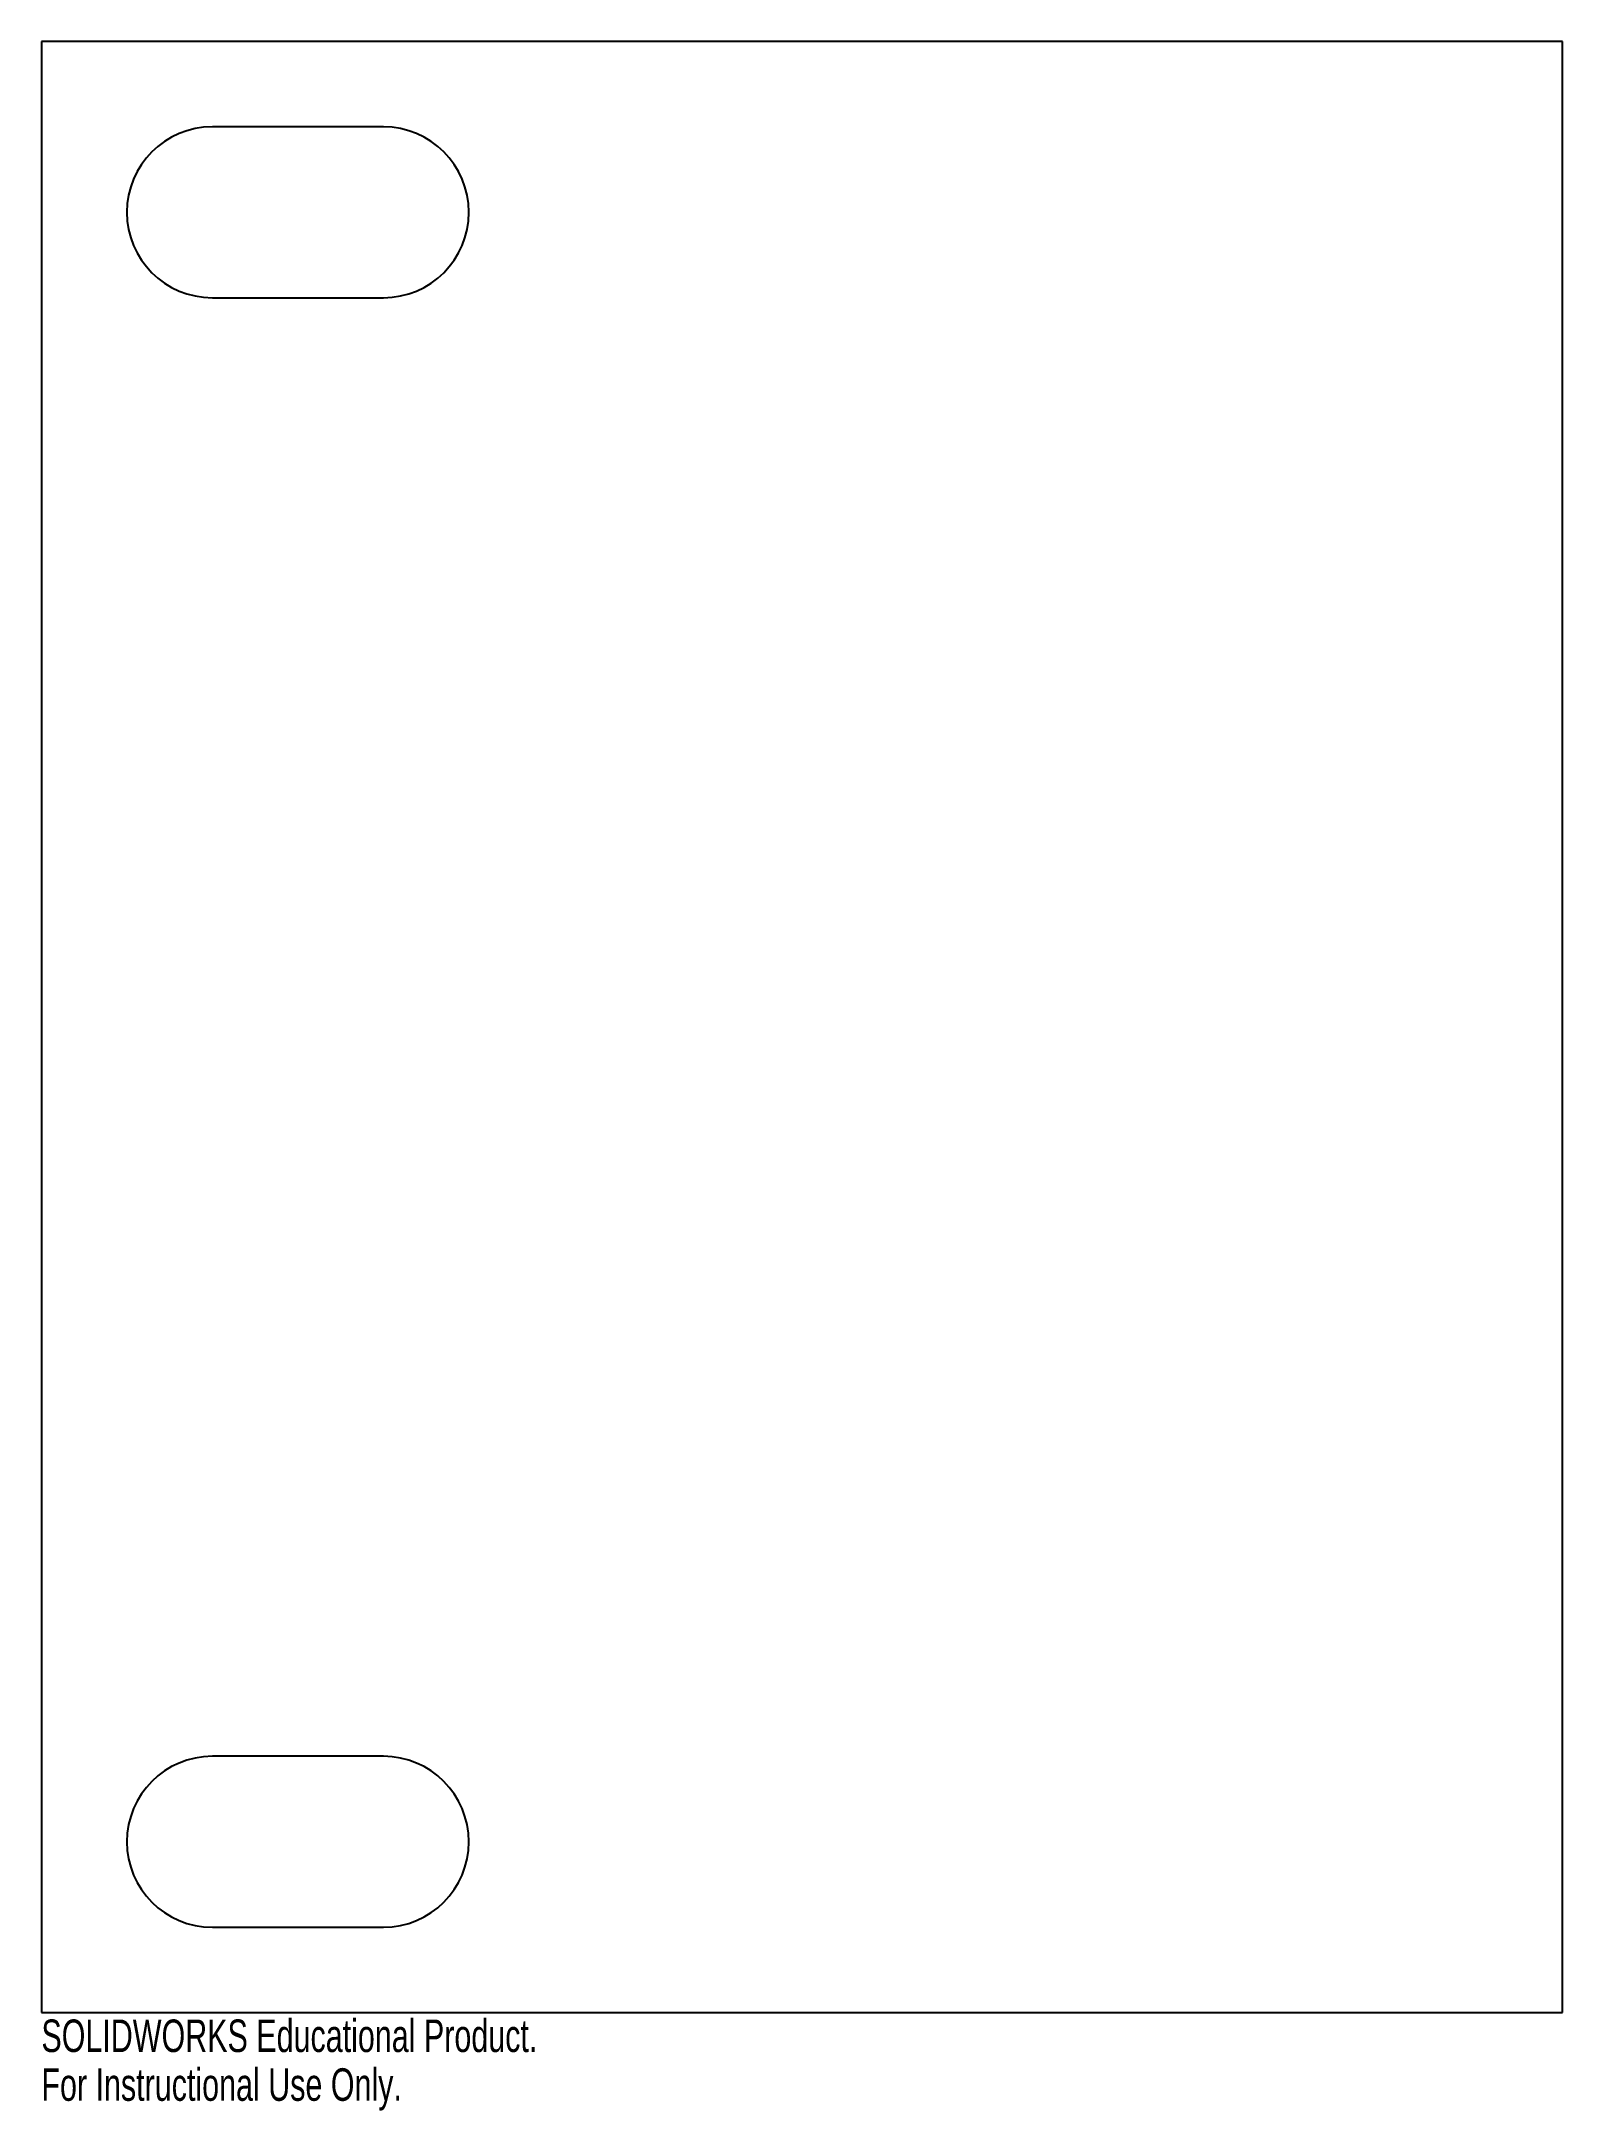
# Model space of a CAD drawing. Header units: millimetres. Extents: x -113 to 113, y -161 to 146.
import ezdxf

# ---------------------------------------------------------------- set-up
doc = ezdxf.new("R2010")
doc.units = ezdxf.units.MM
doc.styles.add('SLDTEXTSTYLE0', font='TXT', dxfattribs={"width": 0.7})

msp = doc.modelspace()

# ---------------------------------------------------------------- linework, layer by layer
at = {"color": 7, "linetype": 'Continuous', "lineweight": 25}
for p, q in [((113, 146.5), (-113, 146.5)), ((-113, 146.5), (-113, -146.5)), ((113, -146.5), (113, 146.5)), ((-62.2, 133.8), (-87.6, 133.8)), ((-87.6, 108.4), (-62.2, 108.4)), ((-62.2, -108.4), (-87.6, -108.4)), ((-87.6, -133.8), (-62.2, -133.8)), ((-113, -146.5), (113, -146.5))]:
    msp.add_line(p, q, dxfattribs=at)
for centre, start, end in [((-87.6, 121.1), 90, 270), ((-62.2, 121.1), 270, 90), ((-87.6, -121.1), 90, 270), ((-62.2, -121.1), 270, 90)]:
    msp.add_arc(centre, 12.7, start, end, dxfattribs=at)

# ---------------------------------------------------------------- texts
at = {"color": 7, "linetype": 'Continuous', "char_height": 4.8336, "attachment_point": 1, "style": 'SLDTEXTSTYLE0'}
for s, insert in [('SOLIDWORKS Educational Product.', (-113, -147.52)), ('For Instructional Use Only.', (-113, -154.77))]:
    msp.add_mtext(s, dxfattribs=dict(at, insert=insert))

doc.saveas('drawing.dxf')
